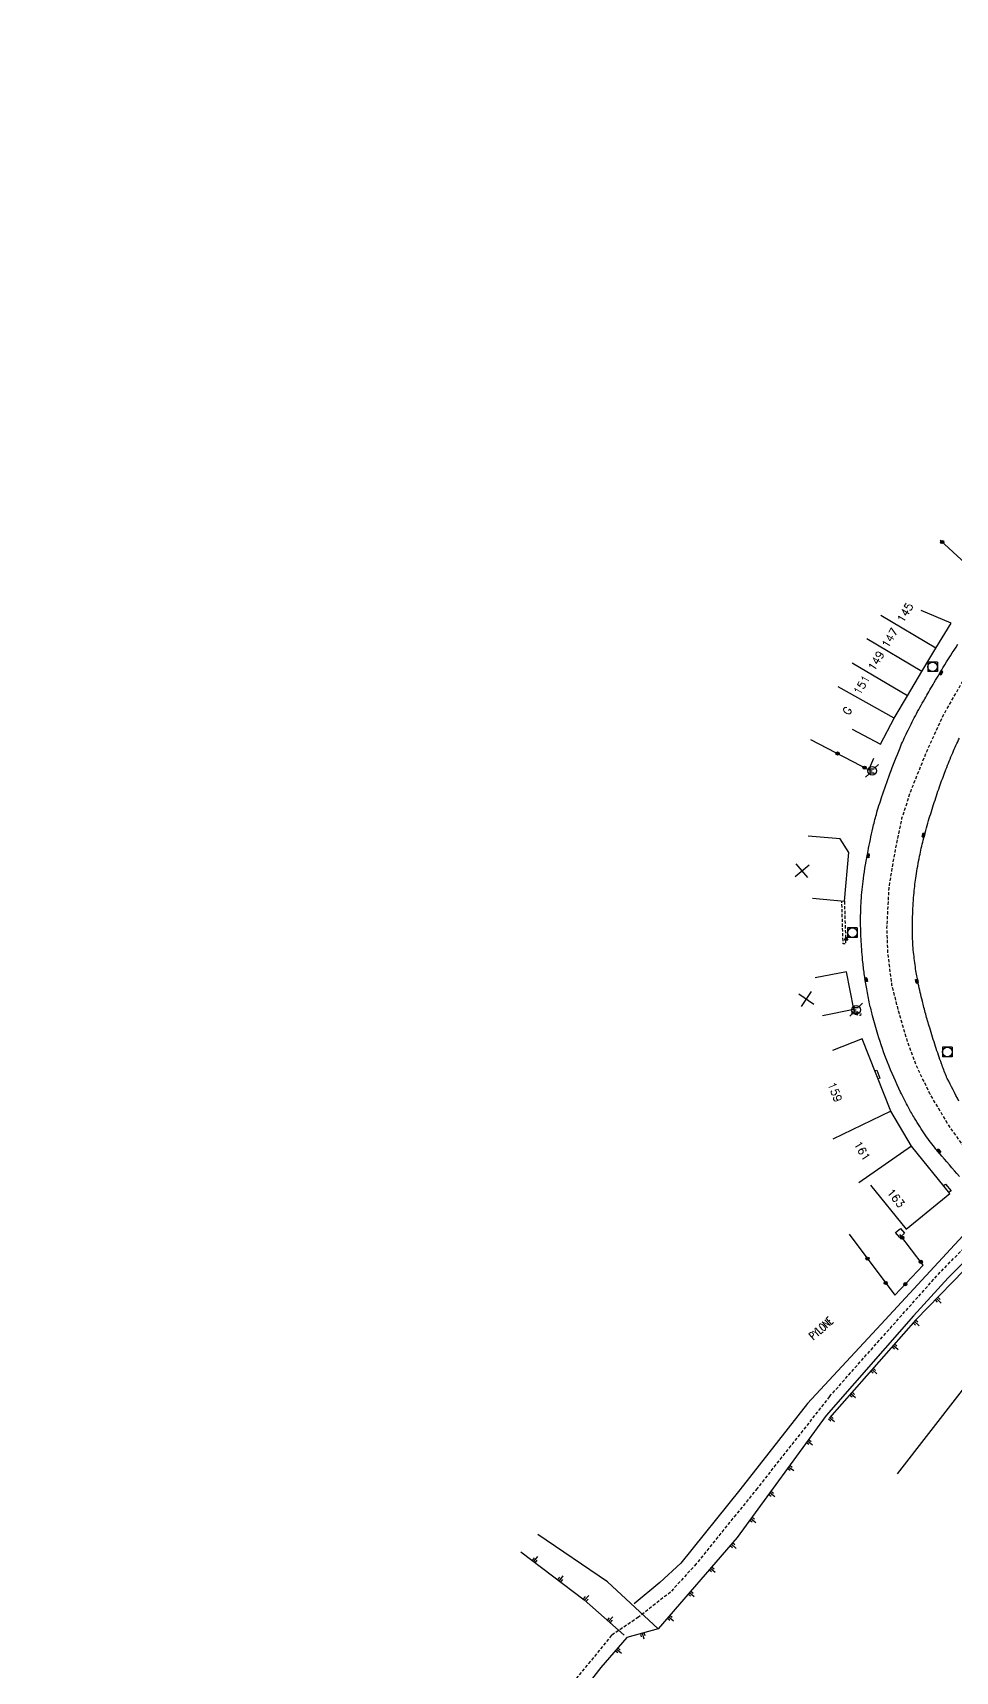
# Model space of a CAD drawing. Header units: millimetres. Extents: x 133000 to 134000, y 143000 to 144000.
# Drawn here: x 133038.7 to 133182.7, y 143166.3 to 143422.2 of the extents above; entities that cross this region are included whole.
import ezdxf
from ezdxf.enums import TextEntityAlignment as Align

# ---------------------------------------------------------------- set-up
doc = ezdxf.new("R2010")
doc.units = ezdxf.units.MM
doc.linetypes.add('DASHED', pattern=[0.75, 0.5, -0.25])
doc.layers.get('0').update_dxf_attribs({"linetype": 'CONTINUOUS'})
for name, color, linetype in [('W0001', 6, 'DASHED'), ('W0008', 7, 'CONTINUOUS'), ('W0100', 7, 'CONTINUOUS'), ('W0112', 1, 'DASHED'), ('W0211', 2, 'CONTINUOUS'), ('W0322', 7, 'CONTINUOUS'), ('W0400', 7, 'CONTINUOUS'), ('W0420', 7, 'CONTINUOUS'), ('W0471', 7, 'CONTINUOUS'), ('W0851', 7, 'CONTINUOUS'), ('W0984', 7, 'CONTINUOUS'), ('W0991', 7, 'CONTINUOUS'), ('W1102', 7, 'CONTINUOUS')]:
    doc.layers.add(name, color=color, linetype=linetype)
doc.styles.get("Standard").update_dxf_attribs({"font": 'romans.shx', "width": 0.85})

# ---------------------------------------------------------------- blocks, each defined once
blk = doc.blocks.new('t991o')
at = {"color": 0, "linetype": 'Continuous'}
for p, q in [((-1, 1), (1, -1)), ((-1, -1), (1, 1))]:
    blk.add_line(p, q, dxfattribs=at)
blk = doc.blocks.new('t322o')
at = {"color": 0, "linetype": 'Continuous'}
for radius in [0.25, 0.15]:
    blk.add_circle((0, 0), radius, dxfattribs=at)
blk = doc.blocks.new('t112o')
at = {"color": 0, "linetype": 'Continuous'}
for p, q in [((-0.5, 0.5), (0.5, 0.5)), ((-0.5, -0.5), (-0.5, 0.5)), ((0.5, 0.5), (0.5, -0.5)), ((0.5, -0.5), (-0.5, -0.5))]:
    blk.add_line(p, q, dxfattribs=at)
blk = doc.blocks.new('T420')
for p, q in [((0.75, 0.75), (-0.75, 0.75)), ((-0.75, 0.75), (-0.75, -0.75)), ((0.75, 0.75), (0.75, -0.75)), ((0.75, -0.75), (-0.75, -0.75))]:
    blk.add_line(p, q)
blk.add_ellipse((0, 0), major_axis=(-0.53, 0.53), ratio=1, start_param=3.926991, end_param=10.210176)
blk = doc.blocks.new('T400')
for p, q in [((-0.15, 0.3), (0.15, 0.3)), ((-0.15, -0.25), (-0.15, 0.3)), ((-0.15, 0.15), (0.15, 0.15)), ((-0.15, 0), (0.15, 0)), ((0.15, 0.3), (0.15, -0.25)), ((-0.15, -0.15), (0.15, -0.15)), ((-0.15, -0.25), (-0.15, -0.3)), ((-0.15, -0.3), (0.15, -0.3)), ((0.15, -0.3), (0.15, -0.25))]:
    blk.add_line(p, q)
blk = doc.blocks.new('T471')
for p, q in [((-0.333334, 0.333334), (-0.333334, -0.333334)), ((-0.333334, 0.333334), (0.333334, 0.333334)), ((-0.333334, 0), (0, 0)), ((0.500001, 0.500001), (1.000002, 1.000002)), ((-0.500001, -0.500001), (-1.000002, -1.000002)), ((-0.333334, -0.333334), (0.333334, -0.333334))]:
    blk.add_line(p, q)
blk.add_ellipse((0, 0), major_axis=(0.471405, 0.471405), ratio=1, start_param=5.4977871438, end_param=11.780972451)
blk = doc.blocks.new('T851')
for p, q in [((-0.25, -0.15), (0, 0.32)), ((0, 0.32), (0.25, -0.15)), ((-0.25, -0.15), (0.25, -0.15))]:
    blk.add_line(p, q)
for major_axis in [(-0.106, 0.106), (-0.0354, 0.0354), (-0.0236, 0.0236)]:
    blk.add_ellipse((0, 0), major_axis=major_axis, ratio=1, start_param=3.926991, end_param=10.210176)
blk = doc.blocks.new('t211o')
at = {"color": 0, "linetype": 'Continuous'}
for p, q in [((-0.29, 0.5), (-0.29, 0)), ((0, 1), (0, 0)), ((0.29, 0.5), (0.29, 0))]:
    blk.add_line(p, q, dxfattribs=at)

msp = doc.modelspace()

# ---------------------------------------------------------------- linework, layer by layer
at = {"layer": 'W0001', "flags": 128}
for points in [[(133181.06, 143000), (133184.05, 143006.19), (133220.02, 143072.29), (133245.45, 143120.78), (133247.32, 143124.99), (133249.04, 143130.76), (133249.66, 143135.75), (133250.44, 143141.67), (133250.75, 143146.2), (133250.75, 143150.56), (133250.44, 143156.49), (133250.13, 143162.1), (133249.32, 143171.05), (133247.92, 143177.76), (133246.2, 143183.99), (133243.24, 143191.95), (133239.65, 143200.05), (133234.5, 143207.23), (133224.92, 143214.22), (133193.88, 143238.7), (133188.1, 143244.15), (133184.51, 143247.58), (133181.71, 143251.48), (133178.74, 143256.47), (133176.56, 143260.99), (133175.31, 143264.42), (133173.91, 143269.1), (133172.81, 143273.47), (133172.19, 143278.3), (133172.03, 143282.36), (133172.35, 143288.59), (133173.13, 143293.43), (133174.37, 143299.51), (133175.78, 143303.87), (133178.28, 143310.05), (133180.94, 143315.82), (133183.9, 143320.97), (133187.49, 143326.89), (133191.08, 143331.1), (133193.11, 143333.44), (133246.51, 143391.68), (133249.78, 143396.21), (133253.68, 143402.75), (133256.65, 143408.83), (133259.3, 143415.85), (133261.33, 143421.93), (133263.04, 143427.23), (133264.31, 143433.25), (133276.96, 143505.51), (133277.59, 143513), (133277.9, 143519.39), (133277.74, 143528.12), (133277.27, 143534.67), (133276.34, 143542.47), (133275.09, 143550.11), (133272.46, 143559.58), (133254.3, 143623.42)], [(133163.06, 143209.18), (133169.54, 143216.51), (133179.92, 143228.17), (133188.36, 143236.84), (133191.89, 143240.58)]]:
    msp.add_lwpolyline(points, dxfattribs=at)
at = {"layer": 'W0001'}
msp.add_lwpolyline([(133163.06, 143209.18), (133151.76, 143194.85), (133142.26, 143183.06), (133138.25, 143178.66), (133133.25, 143174.73), (133129.06, 143171.9), (133108.76, 143147.11), (133087.78, 143119.3), (133072.64, 143096.76), (133058.74, 143072.8), (133048.74, 143055.03), (133044.5, 143044.87), (133038.72, 143035.73)], dxfattribs=at)
at = {"layer": 'W0008', "flags": 128}
for points in [[(133183.33, 143243.57, -0.001541), (133180.2, 143247.19, -0.008641), (133179.66, 143247.85, -0.017782), (133178.01, 143250.05, -0.015735), (133176.32, 143252.67, -0.01332), (133175.38, 143254.33, -0.009316), (133174.15, 143256.76, -0.018977), (133172.12, 143261.4, -0.0208), (133170.6, 143265.76, -0.007559), (133169.78, 143268.66, -0.011793), (133169.32, 143270.54, -0.008288), (133168.86, 143272.85, -0.009251), (133168.52, 143274.94, -0.012793), (133168.27, 143277.02, -0.008181), (133168.01, 143280.28, -0.014956), (133167.91, 143283.53, -0.015585), (133168.01, 143286.64, -0.018525), (133168.35, 143290.09, -0.014652), (133169.07, 143294.41, -0.007598), (133169.82, 143297.95, -0.012302), (133170.37, 143300.11, -0.011425), (133171.22, 143302.89, -0.008848), (133172.47, 143306.44, -0.009243), (133174.06, 143310.51, -0.015251), (133175.15, 143312.93, -0.008295), (133176.46, 143315.52, -0.008005), (133177.91, 143318.15, -0.003701), (133179.22, 143320.41, -0.003185), (133180.77, 143323.01, -0.008188), (133183.1, 143326.71, -0.014362)], [(133183.25, 143255.33, -0.002193), (133181.43, 143258.89, -0.019743), (133181.25, 143259.29, -0.011468), (133180.53, 143261.17, -0.008092), (133179.61, 143263.87, -0.004015), (133178.69, 143266.8, -0.005543), (133178.07, 143268.94, -0.00865), (133177.55, 143270.96, -0.006484), (133176.92, 143273.67, -0.014062), (133176.55, 143275.68, -0.011032), (133176.21, 143278.25, -0.021379), (133176.02, 143281, -0.016345), (133176.04, 143284.59, -0.012728), (133176.25, 143287.89, -0.015934), (133176.57, 143290.51, -0.011038), (133177.12, 143293.57, -0.013389), (133177.69, 143296.07, -0.007667), (133178.53, 143299.15, -0.008246), (133179.41, 143302, -0.005936), (133180.35, 143304.76, -0.006838), (133181.22, 143307.14, -0.010299), (133182.28, 143309.74, -0.011364), (133183.34, 143312.05, -0.010469)]]:
    msp.add_lwpolyline(points, format="xyb", dxfattribs=at)
for points in [[(133170.13, 143260.07), (133170.43, 143260.18), (133170.9, 143258.94), (133170.62, 143258.83)], [(133180.85, 143242.15), (133181.14, 143242.38), (133182.03, 143241.34), (133181.72, 143241.09)], [(133159.62, 143208.11), (133171.72, 143221.16), (133186.4, 143237.03), (133187.17, 143239.15)], [(133189.82, 143235.63), (133187.26, 143233.45), (133181.57, 143227.74), (133176.19, 143221.79), (133162.55, 143206.24)]]:
    msp.add_lwpolyline(points, dxfattribs=at)
at = {"layer": 'W0008'}
msp.add_lwpolyline([(133159.62, 143208.11), (133149.05, 143194.64), (133139.86, 143183.16), (133136.58, 143180.15), (133132.58, 143176.83)], dxfattribs=at)
at = {"layer": 'W0100', "flags": 128}
for points in [[(133166.59, 143313.43), (133171.02, 143311.1), (133173.15, 143315.16), (133175.21, 143318.65), (133177.49, 143322.45), (133179.67, 143326.09), (133182.03, 143330.01), (133177.37, 143331.96)], [(133160.4, 143287.01), (133165.38, 143286.56), (133166.06, 143294.18), (133164.71, 143296.28), (133164.71, 143296.28), (133159.73, 143296.73)], [(133161.96, 143268.73), (133166.87, 143269.69), (133165.73, 143275.54), (133160.82, 143274.58)], [(133169.43, 143242.2), (133175.03, 143235.36), (133181.84, 143240.93), (133175.85, 143248.31), (133172.61, 143253.78), (133168.17, 143265.06), (133163.51, 143263.23)]]:
    msp.add_lwpolyline(points, dxfattribs=at)
at = {"layer": 'W0112', "flags": 128}
for points in [[(133165.38, 143286.56), (133165.58, 143279.9), (133165.18, 143279.89), (133164.98, 143286.55)], [(133166.87, 143269.69), (133166.97, 143269.28), (133167.97, 143269.09), (133167.89, 143268.7), (133166.64, 143268.94), (133166.48, 143269.59)]]:
    msp.add_lwpolyline(points, dxfattribs=at)
at = {"layer": 'W0211', "flags": 128}
for points in [[(133191.48, 143233.52), (133185.96, 143230.85), (133176.55, 143221.18), (133163.04, 143205.85)], [(133173.67, 143197.13), (133198.12, 143228.62)]]:
    msp.add_lwpolyline(points, dxfattribs=at)
at = {"layer": 'W0211'}
for points in [[(133162.55, 143206.24), (133148.64, 143187.16), (133136.33, 143172.92), (133131.41, 143171.56), (133127.36, 143166.85), (133122.13, 143160.11), (133114.16, 143149.48), (133107.32, 143140.33), (133097.11, 143126.63), (133089.14, 143116.34), (133081.92, 143105.65), (133073.96, 143091.46), (133067.42, 143079.41), (133058.64, 143065.73), (133053.48, 143057.55), (133049.8, 143048.94), (133048.44, 143044.68), (133045.69, 143040.24), (133041.65, 143033.68)], [(133136.33, 143172.89), (133128.4, 143180.23), (133117.55, 143187.63)], [(133114.88, 143184.94), (133124.79, 143177.42), (133130.99, 143171.92)]]:
    msp.add_lwpolyline(points, dxfattribs=at)
at = {"layer": 'W0322', "flags": 128}
for points in [[(133187.63, 143336.21), (133180.32, 143342.96)], [(133160.11, 143311.84), (133169.18, 143307.07), (133169.98, 143308.88)], [(133166.15, 143234.54), (133173.25, 143225.02), (133177.7, 143229.72), (133174.02, 143234.51)]]:
    msp.add_lwpolyline(points, dxfattribs=at)
at = {"layer": 'W1102', "flags": 128}
for points in [[(133179.67, 143326.09), (133171.07, 143331.19)], [(133177.49, 143322.45), (133168.89, 143327.56)], [(133175.21, 143318.65), (133166.62, 143323.76)], [(133173.15, 143315.16), (133164.42, 143320.03)], [(133172.61, 143253.78), (133163.6, 143249.37)], [(133175.85, 143248.31), (133167.62, 143242.58)]]:
    msp.add_lwpolyline(points, dxfattribs=at)

# ---------------------------------------------------------------- block references
at = {"layer": 'W0112', "rotation": 40.1316247235986}
msp.add_blockref('t112o', (133174.07, 143234.75), dxfattribs=at)
at = {"layer": 'W0211'}
for p, rotation in [((133179.78, 143224.49), 225.7600710342862), ((133176.3, 143220.9), 228.6325204489975), ((133173, 143217.15), 228.6325204488983), ((133169.69, 143213.4), 228.6325204488876), ((133166.39, 143209.64), 228.6325204488886), ((133163.08, 143205.89), 228.6325204488886), ((133159.62, 143202.21), 233.1953628206583), ((133156.67, 143198.17), 233.1953628206583), ((133153.72, 143194.13), 233.1953628206583), ((133150.78, 143190.09), 233.1953628206583), ((133147.74, 143186.12), 229.1636039689489), ((133116.87, 143183.43), 322.7596686006094), ((133144.47, 143182.34), 229.1636039689489), ((133120.86, 143180.4), 322.7596686006094), ((133124.83, 143177.38), 318.4577692898339), ((133141.2, 143178.56), 229.1636039689489), ((133128.58, 143174.06), 318.4577692898339), ((133137.93, 143174.78), 229.1636039689489), ((133133.87, 143172.24), 195.5042165007347), ((133129.82, 143169.7), 229.2485405366835)]:
    msp.add_blockref('t211o', p, dxfattribs=dict(at, rotation=rotation))
at = {"layer": 'W0322'}
for p, rotation in [((133180.65, 143342.66), 137.2788621236716), ((133164.32, 143309.63), 332.2739299089066), ((133168.52, 143307.42), 332.2739299089066), ((133174.41, 143234), 127.5675061724234), ((133168.99, 143230.73), 306.694165343439), ((133177.3, 143230.24), 127.5675061724234), ((133171.83, 143226.92), 306.694165343439), ((133174.89, 143226.75), 46.46660456866504)]:
    msp.add_blockref('t322o', p, dxfattribs=dict(at, rotation=rotation))
at = {"layer": 'W0400'}
for p, rotation in [((133180.45, 143322.19), 148.4229729198785), ((133177.74, 143296.89), 346.6928589660592), ((133169.08, 143293.64), 169.4532125585534), ((133168.77, 143274.29), 188.9677237112303), ((133176.69, 143274.07), 11.45484517429158), ((133180.12, 143247.52), 219.9527686578746)]:
    msp.add_blockref('T400', p, dxfattribs=dict(at, rotation=rotation))
at = {"layer": 'W0420'}
for p in [(133179.14, 143323.17), (133166.64, 143281.64), (133181.46, 143263.01)]:
    msp.add_blockref('T420', p, dxfattribs=at)
at = {"layer": 'W0471'}
for p in [(133169.7, 143306.92), (133167.21, 143269.61)]:
    msp.add_blockref('T471', p, dxfattribs=at)
at = {"layer": 'W0851'}
msp.add_blockref('T851', (133165.66, 143280.68), dxfattribs=at)
at = {"layer": 'W0991'}
for p, rotation in [((133158.78, 143291.33), 84.90434690034823), ((133159.43, 143271.28), 281.0425574736112)]:
    msp.add_blockref('t991o', p, dxfattribs=dict(at, rotation=rotation))

# ---------------------------------------------------------------- texts
at = {"layer": 'W0984', "width": 0.67}
msp.add_text('PYLONE', height=1.25, rotation=41.8917, dxfattribs=at).set_placement((133161.75, 143219.86), align=Align.MIDDLE)
at = {"layer": 'W0991'}
for s, rotation, p in [('145', 59.2855, (133174.86, 143331.64)), ('147', 59.2855, (133172.48, 143327.68)), ('149', 59.2855, (133170.34, 143324.12)), ('151', 59.2855, (133168.08, 143320.33)), ('G', 59.2855, (133165.82, 143316.3)), ('159', 291.4817, (133163.92, 143256.74)), ('161', 300.654, (133168.15, 143247.58)), ('163', 309.0945, (133173.42, 143240.2))]:
    msp.add_text(s, height=1.25, rotation=rotation, dxfattribs=at).set_placement(p, align=Align.MIDDLE)

doc.saveas('drawing.dxf')
